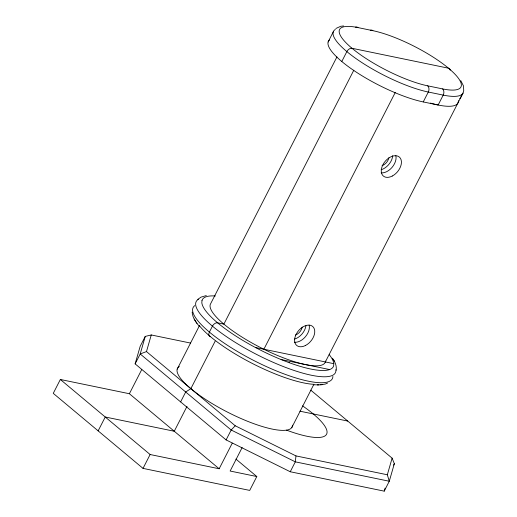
<?xml version="1.0" encoding="UTF-8"?>
<svg xmlns="http://www.w3.org/2000/svg" width="517" height="517" viewBox="0 0 517 517"><rect width="100%" height="100%" fill="white"/><g stroke="black" fill="none" stroke-linecap="round" stroke-linejoin="round"><path stroke-width="0.78" d="M336.173 370.262C336.741 366.585 335.546 362.798 333.465 359.774M135.131 363.871L140.197 353.971L146.479 351.579L235.229 425.769L295.963 455.91L295.317 461.849L290.244 471.75L226.103 439.915L135.131 363.871L140.178 346.319L145.251 336.412L151.255 334.958L190.644 343.088M201.992 300.519L201.824 302.703A73.647 18.438 27.1 0 0 217.599 322.821A73.647 18.438 27.1 0 0 255.424 347.502L262.63 351.205A73.711 18.457 27.1 0 0 281.028 359.528L329.633 369.565A73.349 18.366 27.1 0 1 326.162 370.327A73.576 18.425 27.1 0 1 289.197 362.695M145.251 336.412L140.197 353.971L231.177 430.008L295.317 461.849L389.282 481.243L394.335 463.691L392.112 458.152L310.756 390.148M146.479 351.579L151.255 334.958M290.244 471.75L384.215 491.15L389.282 481.243L387.33 474.774L392.112 458.152M384.215 491.15L385.094 488.1M333.517 31.304L328.133 41.987M460.75 97.28L459.975 98.76L462.974 93.105L325.355 361.932M232.256 443.166L219.156 468.77L129.386 393.734L60.353 379.484L53.257 393.353L143.028 468.389L249.711 490.407L256.807 476.538L235.901 459.064M98.14 430.868L105.242 416.999L174.268 431.249L187.005 406.356M129.386 393.734L141.755 369.552M177.189 369.157L199.465 325.626M336.948 56.896L210.27 304.442A64.367 16.117 27.1 0 0 264.2 349.408A64.367 16.117 27.1 0 0 325.542 361.086M341.795 61.504L346.862 51.597A4.595 2.992 -50.1 0 1 352.025 48.288A59.759 14.961 27.1 0 1 357.984 27.588M143.028 468.389L150.124 454.521L219.156 468.77M180.62 401.896L185.687 391.989L190.851 388.674L215.169 341.155M353.809 70.222L223.887 324.12L217.612 322.828A4.595 2.986 -50.1 0 0 212.442 326.143L209.404 332.082A4.595 2.986 -50.1 0 0 210.509 336.696A73.569 18.418 27.1 0 0 313.199 384.28M263.87 349.24L395.234 92.524M226.103 439.915L231.177 430.008L235.229 425.769M242.143 447.567L230.136 471.032L256.807 476.538M329.633 39.809A64.367 16.117 27.1 0 0 355.386 71.54A64.367 16.117 27.1 0 0 423.236 101.933L428.309 92.026A4.595 3.296 -78.3 0 0 427.656 85.822A59.759 14.961 27.1 0 1 352.038 48.288L448.51 68.205A4.595 2.992 -50.1 0 1 450.197 70.17M291.801 427.533L313.948 384.176M393.611 465.106L394.335 463.691M197.811 299.362L201.023 297.133L206.296 295.569M335.869 28.493L340.684 26.302L343.553 25.94M327.507 383.116L325.206 384.092L320.546 384.771M313.567 384.777L318.924 384.855M317.309 384.945L322.233 384.674M442.565 88.905A59.746 14.961 27.1 0 0 448.504 68.205A59.746 14.961 27.1 0 0 372.906 30.684L357.984 27.588A4.595 3.296 -78.3 0 0 355.496 27.162M427.656 85.822L442.558 88.898A4.595 3.296 -78.3 0 1 443.211 95.102L438.145 105.009L423.236 101.933M255.424 347.502L333.801 363.677L333.633 365.862A73.711 18.457 27.1 0 1 329.626 369.565M299.886 411.183L347.734 421.058M295.963 455.91L387.33 474.774M60.353 379.484L150.124 454.521M192.162 312.106C192.434 317.645 195.982 322.214 199.303 326.369M332.444 358.191L334.376 361.202M460.783 80.633L463.432 85.854L463.743 90.727M194.153 319.047L196.958 323.429M302.51 405.845A64.367 16.117 27.1 0 1 326.369 434.571A64.367 16.117 27.1 0 1 286.534 430.138M292.544 425.168A64.367 16.117 27.1 0 1 226.31 411.506A64.367 16.117 27.1 0 1 179.341 366.534M458.385 100.621A64.367 16.117 27.1 0 1 430.402 103.09M463.458 91.173A64.367 16.117 27.1 0 1 443.211 95.102L428.309 92.026A64.367 16.117 27.1 0 1 359.399 60.928A64.367 16.117 27.1 0 1 335.352 29.456M335.908 369.7A78.157 19.568 27.1 0 1 256.69 354.481A78.157 19.568 27.1 0 1 198.47 299.253M332.89 376.402A78.157 19.568 27.1 0 1 253.64 360.42A78.157 19.568 27.1 0 1 194.786 305.618M210.522 336.696A73.556 18.418 27.1 0 1 199.336 325.645M329.2 354.604A73.647 18.438 27.1 0 1 333.801 363.677M289.268 362.714A73.349 18.366 27.1 0 1 281.093 359.548M309.166 325.128A12.414 8.072 -50.1 0 1 305.334 336.838A12.414 8.072 -50.1 0 1 294.451 342.254M395.854 155.733A12.414 8.072 -50.1 0 1 392.015 167.443A12.414 8.072 -50.1 0 1 381.132 172.859M305.935 325.807A12.414 8.072 -50.1 0 1 294.496 339.12M302.225 327.119A7.813 5.086 -50.1 0 1 295.388 335.068M392.7 155.675A12.414 8.072 -50.1 0 1 381.178 169.725M388.907 157.73A7.813 5.086 -50.1 0 1 382.069 165.673M370.398 30.238A4.595 3.296 -78.3 0 1 372.886 30.665M202.005 300.526A73.556 18.418 27.1 0 1 215.343 295.976M305.637 345.408A12.414 8.072 -50.1 0 0 312.875 326.634A12.414 8.072 -50.1 0 0 295.485 335.772A12.414 8.072 -50.1 0 0 305.637 345.408M392.319 176.013A12.414 8.072 -50.1 0 0 399.557 157.239A12.414 8.072 -50.1 0 0 382.166 166.377A12.414 8.072 -50.1 0 0 392.319 176.013"/></g></svg>
